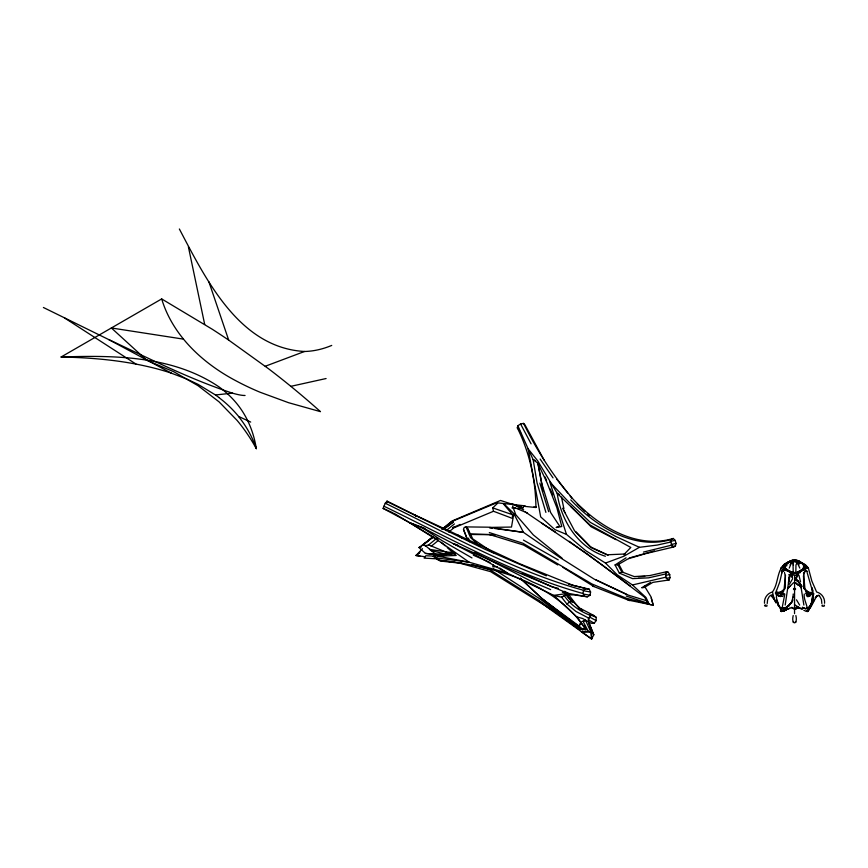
<?xml version="1.0" encoding="UTF-8"?>
<svg xmlns="http://www.w3.org/2000/svg" width="868" height="868" viewBox="0 0 868 868"><rect width="100%" height="100%" fill="white"/><g stroke="black" fill="none" stroke-linecap="round" stroke-linejoin="round"><path stroke-width="1.3" d="M786.885 565.741L784.498 566.294L784.314 567.813L794.6 575.81L794.535 613.633M793.222 572.283L793.07 564.645M793.189 615.553C790.856 625.253 798.202 625.253 795.869 615.553M803.54 576.178L803.725 587.679M784.216 594.428L781.829 594.255L781.471 596.11M588.634 621.358L588.721 618.125L590.674 615.51L593.788 615.477L596.229 617.387L596.142 620.62L594.189 623.235L591.075 623.267L582.699 618.537L576.753 616.877L553.751 595.361L507.498 573.14L479.657 557.299L426.763 529.903L409.642 522.655L383.113 508.409L385.24 503.256L387.171 501.172L414.177 514.659L519.107 563.516L573.357 585.455L589.198 589.166L590.587 592.019L590.077 595.242L587.386 596.815L562.41 592.291M785.312 587.669L785.29 576.048L784.488 572.511M767.214 603.499L767.616 599.538L769.287 596.435M785.507 575.256L784.108 589.057M793.026 597.021L793.222 593.962M764.491 603.26C764.003 598.019 767.388 593.311 772.455 591.965C778.498 583.73 776.654 571.611 783.999 564.601C788.22 561.9 795.186 558.341 798.831 563.82M776.361 590.457L776.524 597.694M813.088 593.875L807.587 596.11L808.911 595.698L808.922 594.927L805.352 590.37L808.097 592.681M512.37 516.84L512.597 514.735L503.104 503.516M433.197 556.345L438.557 560.196C492.742 566.196 553.795 581.462 586.074 629.452L579.238 629.452L540.666 601.6L489.888 569.766L472.018 564.645M813.338 593.647L811.775 601.915L810.191 605.897L812.101 601.85L813.793 593.495M784.813 594.038L782.328 606.895M807.229 608.924C807.294 604.953 803.453 599.039 804.245 594.038M795.576 580.215L795.978 577.426M803.464 576.244L803.974 572.804M584.392 596.359L583.003 593.506L583.513 590.283L586.204 588.71L589.198 589.166M504.319 504.199L513.813 513.563L511.491 527.06L489.563 527.418M808.911 607.839L807.945 609.293L812.47 601.774L813.783 597.423M793.146 596.924L791.388 602.544L786.961 607.318M807.696 595.719L807.598 594.58L805.981 593.918M811.558 601.86L812.958 593.712L811.981 587.647M781.851 572.891L779.789 581.853L776.61 590.414M785.193 605.061L789.359 577.025L788.47 582.374L790.336 575.072M812.535 591.77L812.958 590.088M523.719 506.261L535.936 507.53C535.643 480.134 529.567 452.412 517.306 427.848L517.87 425.721L520.583 423.975L523.556 423.389L524.901 424.745L544.106 460.094M783.077 609.206L783.5 607.578M493.295 565.003L492.774 566.902L497.505 566.565M673.687 546.981L671.854 545.104L670.823 542.033L671.572 539.429L673.264 538.464L675.098 540.341L676.118 543.411L675.38 546.015L673.687 546.981L645.575 553.665L628.638 558.645M789.251 568.095L791.29 563.18L792.658 562.659M783.695 594.819L784.01 593.864M386.434 503.407L387.171 501.172M467.613 540.276L463.501 529.469L464.25 527.364L466.04 526.909L488.337 527.18L523.458 532.355L560.196 557.668L594.385 579.249L626.837 594.591M669.174 579.943L667.481 579.433L665.962 577.133L665.691 573.965L666.494 571.741L668.197 572.24L669.705 574.551L669.977 577.719L669.174 579.943L652.845 582.374L644.284 587.484L641.712 587.755L650.577 582.385M796.281 577.676L797.974 574.79L798.983 575.375L800.535 581.94M791.822 602.652L792.961 599.853M781.58 573.336L782.437 571.285M793.135 622.128L793.58 621.586M796.401 577.741L798.441 574.735L797.182 575.56M816.788 595.947L810.582 607.47M812.101 601.85L810.365 605.766L808.097 608.349M788.621 577.99L789.739 575.495L791.019 574.735L789.294 575.31M581.169 621.586L579.086 626.078L582.992 629.636M804.115 572.804L805.905 570.569L807.121 571.556M806.09 611.365L807.826 611.495L811.732 604.443M814.325 599.81L807.826 611.495L806.719 610.551M792.571 578.837L789.392 584.338M812.47 601.774L810.604 605.571L808.238 608.077L805.406 608.566L802.477 607.405M807.826 611.495L810.365 607.318M792.94 607.904L793.678 608.967M545.245 605.81L591.64 639L590.891 632.034L588.385 631.416L581.473 631.871L591.64 639L593.777 634.833L588.862 622.432M812.828 601.774L810.81 605.636L808.358 608.164L805.439 608.739M802.26 570.005L804.896 567.618L805.178 565.578L798.354 560.641M790.075 564.808L791.084 563.039L792.289 562.746M809.345 608.121L810.354 606.537M783.001 566.815L784.889 564.938L788.22 563.451M581.05 623.083L579.086 626.078L542.847 599.408L520.333 578.283M803.584 569.462L804.82 567.151C802.998 563.289 798.517 560.544 794.361 559.751M806.057 566.587L800.849 570.482M782.133 566.999C785.562 563.278 792.473 559.296 797.323 562.627M804.05 572.479L805.905 570.569M791.247 602.609L786.679 607.34L783.934 608.826L789.218 605.321L791.301 602.761M783.88 610.584L791.985 607.329M803.54 569.061L805.027 566.858C802.781 561.921 795.804 558.015 790.564 560.869M787.808 588.678L790.531 585.466M787.894 588.363L793.591 582.688M806.925 566.815L796.184 572.782L791.735 573.086M783.934 590.739L780.321 594.537L780.158 596.088M420.004 556.073L416.032 555.498L422.499 548.652M783.457 593.018L781.113 593.799L776.589 592.638L780.82 592.247L785.117 588.558M512.521 518.435L493.501 511.263L492.753 507.889L497.603 503.245M796.531 563.137L797.508 562.236L796.694 562.486L798.039 562.931L796.238 562.366M797.649 561.867L795.967 564.97L795.837 572.283M425.168 556.768L416.032 555.498L420.123 551.983M780.43 609.9L781.233 611.495L782.339 610.551M782.079 571.502L783.554 570.374M432.785 537.021L422.347 545.592L432.882 536.684M442.17 529.317L451.555 521.603L496.008 503.071L495.617 502.637L525.14 505.86M425.016 545.896L428.651 544.909L436.897 538.193M446.174 530.641L454.42 523.925M442.105 529.198L452.336 520.876L500.51 500.456L510.677 503.755M431.19 546.265L438.416 540.395M448.734 532.03L453.899 527.842L493.501 511.263M793.58 588.471L793.58 589.567M795.479 589.567L795.479 588.471M822.256 605.029C820.477 606.732 825.945 606.732 824.155 605.029M782.947 595.99L782.339 596.479L776.6 595.014M564.623 591.292L568.095 593.397L553.751 595.361L561.607 597.217L566.902 604.03L571.328 600.84L566.424 594.569M783.62 589.936L780.712 592.204L776.231 592.822M416.032 555.498L419.277 553.046M781.287 594.949L782.328 594.168M812.698 593.43L808.911 595.698M433.262 537.01L423.671 544.182L437.971 556.182L469.197 562.225L507.498 573.14L499.729 568.03M443.917 529.046L453.519 521.874L443.798 529.089M455.309 553.404L439.284 555.01L425.407 553.383L418.973 547.534L433.002 537.108M781.276 571.166L782.404 570.352L783.945 570.938M780.961 608.349L783.706 608.652L789.435 605.604M783.804 564.634C788.014 561.618 794.73 558.037 798.961 562.985M665.691 573.965L648.472 577.86L632.588 578.63L619.351 573.119L615.076 564.96L626.099 557.82M794.6 575.81L798.495 573.737M788.741 561.878L790.65 560.685M615.076 564.96L617.864 564.753L629.853 557.82M171.408 373.153A350.618 296.14 -83.4 0 0 147.679 366.556C119.317 360.003 90.142 357.616 61.085 357.008L161.676 298.928L212.259 329.243A350.618 43.281 41.2 0 1 228.675 340.093L268.494 368.716A135.853 16.774 41.2 0 1 290.823 386.314M803.681 567.52L805.113 566.739M670.823 542.033L657.271 545.071L639.412 547.317L623.886 556.225L605.495 563.072L585.694 550.648L566.446 534.373L554.858 529.599L540.688 516.894L528.145 448.864L517.87 425.721M567.488 593.918L561.607 597.217L565.817 594.797L574.117 594.905L587.386 596.815M588.385 631.416L582.96 621.217L585.119 620.002M787.135 562.583L792.582 560.175M588.254 618.298L590.077 617.311L596.142 620.62M619.351 573.119L622.801 571.762L618.819 564.189M796.086 573.108L797.616 572.327M784.705 610.79L781.233 611.495L786.408 609.922M455.157 526.54L452.727 527.755L460.159 524.446M790.726 562.312L791.8 561.78L792.658 562.431M790.889 562.724L791.866 562.236L792.777 563.299M789.63 608.414L781.233 611.495M801.923 571.101L796.477 573.14M778.249 605.636L780.712 608.164L783.62 608.739L786.582 607.405M765.348 604.844C762.354 606.2 768.592 607.144 766.802 605.029M785.475 566.24L784.238 567.292L784.574 567.997L794.697 574.063M803.182 567.401L804.712 566.923M558.384 526.616L556.117 527.505L561.77 526.507L556.898 507.78L547.068 482.814L537.824 463.143L533.147 459.563L528.145 448.864L537.672 460.81L557.202 493.328L589.969 524.966L630.819 547.469L623.712 554.728L625.068 554.001L607.35 554.771L590.001 546.688L574.562 530.815L562.605 508.214M783.695 610.909L785.247 610.323M808.835 596.403L810.354 595.828M265.25 366.253L304.527 351.486A103.292 77.426 -66.1 0 0 331.728 345.421M805.254 569.05L796.39 572.793L791.692 572.63M797.366 607.665L796.151 608.099L799.471 608.381M786.625 607.567L783.652 608.566L780.82 608.077L778.455 605.571L776.958 601.85M810.365 593.267L811.775 592.855M631.09 557.462L654.515 550.887M786.799 564.884L784.173 566.023L783.88 567.726L790.705 573.032M383.113 508.409L393.063 512.88M791.54 562.497L793.037 562.063M783.62 608.739L786.777 607.86M418.973 547.534L421.392 546.883M769.981 595.665L772.129 595.318M805.103 570.96L806.155 570.677M643.47 552.07L671.854 545.104M605.495 563.072L617.3 574.876L632.457 584.967L665.962 577.133M780.961 592.681L778.694 593.267L776.958 592.67L778.867 593.669L776.198 591.531M798.408 573.13L800.318 572.663M791.442 562.041L794.47 561.639M673.264 538.464C636.005 549.672 598.052 525.78 573.39 499.491C553.491 476.456 536.934 450.709 523.556 423.389M666.494 571.741L649.687 575.592L634.302 576.591L621.716 571.86L617.864 564.753M671.572 539.429C633.922 550.703 595.73 526.333 570.764 499.903M670.27 541.437L675.098 540.341M665.582 572.837L668.197 572.24M671.224 544.507L676.118 543.411M671.702 546.84L675.38 546.015M326.086 378.535L290.834 386.336A109.26 13.487 41.2 0 1 320.466 411.649L288.523 402.687L260.031 392.217A143.448 57.603 14.3 0 1 236.356 381.009C203.069 363.573 172.797 335.797 161.676 298.928M812.101 592.67L808.238 592.247L803.92 588.428M665.767 575.386L669.705 574.551M788.784 574.649L792.365 575.31M437.505 554.685L441.53 555.119L454.062 552.829M666.136 578.381L669.977 577.719M824.567 603.26C825.056 598.019 821.67 593.311 816.604 591.965L811.84 581.039L808.292 567.824L796.292 572.696L790.097 571.904M805.2 570.677L807.435 571.415M441.53 555.119L455.385 553.426M447.823 552.764L453.15 552.146M43.4 307.489L108.782 339.605L171.397 373.186L186.718 379.012L197.969 384.318L215.503 394.973L232.407 393.128A103.292 12.163 27.4 0 0 245.058 395.461M817.417 595.6L819.544 595.6L818.264 595.242M582.96 621.217L585.889 621.011L590.891 632.034L581.473 631.871M798.332 574.941L797.193 575.799L796.401 574.963M810.191 593.669L805.602 593.018M638.262 576.786L644.761 576.439M61.085 357.008C114.717 355.175 173.459 355.696 219.43 387.193A143.437 105.755 -15.8 0 1 237.984 405.096C247.847 417.671 253.857 432.958 256.32 448.68A265.38 212.074 -45.2 0 0 237.051 420.362L219.051 401.841L198.002 385.663L173.915 371.808L146.79 360.285L111.375 327.974L183.43 339.128M437.971 556.182L456.188 555.466L447.215 547.599M807.772 595.329L808.943 595.318M304.527 351.486C239.438 347.753 206.269 280.071 179.361 229M469.458 534.471L489.053 534.666L494.228 535.513M533.787 507.01L536.261 507.042M469.729 533.95L489.498 534.504L494.803 535.415M435.085 556.16L425.797 555.759L424.105 558.113L438.253 558.916M434.749 553.838L446.749 554.413L430.333 550.345M778.694 595.969L781.233 596.142L780.43 596.566L776.86 595.101M447.823 553.014L451.827 553.317M429.519 549.368L453.324 552.927M425.407 553.383L434.814 554.402M461.646 563.354L440.152 561.021L436.843 558.699M511.936 507.878L519.693 508.822M438.557 560.196L450.286 561.683M452.89 562.019L455.494 562.345M459.4 562.844L462.015 563.169M489.585 527.82L492.199 528.167M494.803 528.514L523.458 532.355L513.813 513.563M796.694 562.486L798.451 562.735L797.193 562.464M512.901 507.444L515.549 507.878M586.074 629.452L579.021 628.269L541.74 598.388L520.301 578.262M583.513 590.283C513.726 571.166 450.101 534.623 385.24 503.256M586.204 588.71L568.486 584.121M583.003 593.506C512.988 574.139 449.038 537.607 383.851 506.174M583.763 594.135L590.077 595.242M584.251 590.891L590.587 592.019M628.096 600.081L653.203 605.191L651.011 596.815L644.457 586.106M794.328 560.044L800.611 563.321M794.73 573.357L788.448 570.612M651.325 604.822L626.631 598.302L591.922 583.958L522.851 543.216L489.324 532.583M558.308 588.341L551.874 586.801L522.297 573.39M776.317 594.645L778.487 595.166M807.142 596.587L808.629 596.566M458.521 562.844L490.572 571.632L544.171 605.039L537.802 600.189M232.407 393.128C189.68 379.11 149.437 358.603 108.782 339.605M646.324 600.645L628.367 595.144L595.849 579.824M489.498 534.504L523.588 545.05L557.788 564.949M513.216 504.579L523.371 507.867L511.697 503.581M797.074 607.329L802.227 609.227M796.39 606.558L802.173 608.761M626.24 596.056L648.83 603.618L646.009 597.52L632.457 584.967M810.81 593.039L808.358 592.204L803.866 588.33M492.753 507.889L512.597 514.735M458.011 545.256L453.248 543.618L515.006 571.166L568.095 593.397M432.579 553.936L437.7 558.102L469.197 562.225L440.087 541.806L409.642 522.655L425.005 528.428M791.692 607.665L792.907 608.099L791.703 607.665M778.705 595.828L780.223 596.403M803.811 610.323L805.363 610.909M592.497 586.019L629.625 600.623M780.148 607.839L781.829 608.924M517.795 508.908L527.527 513.096M546.319 575.81L485.103 549.346L386.553 501.357M428.651 544.909L446.673 552.352M590.674 615.51C580.269 611.582 570.547 604.996 564.287 595.687M550.648 589.611L532.572 581.918L474.536 552.384M593.788 615.477L580.681 608.598M588.721 618.125L575.918 611.43L566.902 604.03M776.361 593.43L775.33 592.974L775.97 593.875M473.353 555.205L489.986 562.486M802.379 607.34L805.352 608.652M608.11 555.227L591.596 547.838L575.961 531.867M639.412 547.317L615.813 536.5L590.359 522.384L568.573 501.834L549.856 482.044L566.446 534.373M605.397 556.247C578.164 547.936 560.956 520.485 557.202 493.328L559.513 494.782M218.769 397.468A135.853 114.75 -83.4 0 1 238.624 416.456L250.689 422.065M780.766 567.9L783.381 569.592M784.303 566.804L785.345 567.509M590.131 614.511L596.229 617.387M782.101 569.907L783.598 570.818M535.589 460.799L533.147 459.563L537.042 482.868L545.896 512.402M803.866 563.929L805.309 564.667M615.955 539.657L591.13 526.767L570.667 506.38M516.069 505.881L523.729 509.917M523.426 540.08L558.287 559.903M462.34 537.78L457.794 535.198L461.96 537.965M394.235 513.455L438.112 539.896M471.975 557.929L442.127 540.677L421.533 527.223M801.902 562.572L805.764 565.535M588.211 619.687L594.189 623.235M772.563 596.609L770.751 595.307L774.386 599.604M794.535 604.714L798.929 607.405M562.898 567.368L593.907 586.54M790.26 574.594L791.876 575.603M545.278 605.755L550.822 609.314M554.153 611.463L556.377 612.884M493.642 569.039L540.731 599.452L579.238 629.452L579.021 628.269L586.03 629.897L576.753 616.877M64.829 318.133L136.005 364.083M806.372 595.318L807.587 596.11M541.795 523.198L555.563 532.182M493.382 552.775L472.756 538.898L467.874 528.883L466.04 526.909L470.489 537.509L480.047 546.406M785.627 568.963L784.195 567.65M525.249 511.892L587.603 554.283L630.276 585.911M416.401 516.167L414.177 514.659L416.195 516.21M569.126 541.252L602.978 565.6L644.577 597.162L648.83 603.618M565.849 617.137L572.446 621.824M574.649 623.387L579.043 626.501M215.503 394.973L218.801 397.403M787.157 571.111L783.294 567.78M805.678 565.014L808.292 567.824M541.74 598.388L582.71 629.962M795.479 621.586L795.923 622.128M562.052 558.157L533.256 534.862L515.733 514.615L512.587 506.033M795.468 582.688L798.278 585.097M441.237 542.359L445.23 545.853M784.922 566.858L786.245 569.831M795.533 582.775L798.527 585.466M577.22 504.048L584.804 511.144M587.647 513.813L589.546 515.592M582.558 610.681L568.518 597.314M803.432 565.914L804.603 567.021M790.054 574.258L792.419 577.654M517.306 427.848L518.652 429.204M783.75 569.148L785.193 570.623M803.432 565.394L804.864 567.574M566.305 595.22L572.294 602.468M799.623 583.372L801.728 585.976M556.779 479.212L567.672 492.937M570.178 496.105L571.86 498.21M799.471 585.119L801.511 587.701M799.667 605.126L796.488 599.821M801.826 586.258L797.757 580.508M799.428 585.553L801.403 588.146M568.486 594.461L579.802 609.336M801.739 586.573L797.811 580.887M797.67 563.006L798.961 564.764M801.49 586.822L796.488 578.837M776.524 591.77L777.5 593.115M819.772 596.435L821.443 599.538L821.844 603.499M592.605 633.173L593.777 634.833L588.233 621.238M540.113 459.031L553.024 477.888M797.442 562.996L799.786 568.084M559.969 526.616L550.627 512.521L541.632 483.172L537.845 463.328M778.867 605.897L781.113 609.293M772.27 595.947L776.079 603.021M772.14 594.699L775.949 602.446M531.097 443.841L520.583 423.975M519.205 430.289L521.408 434.608M589.632 627.607L591.433 631.166M791.551 575.668L792.527 577.665M796.097 579.162L797.236 581.571M544.963 476.825L546.58 480.46M463.501 529.469L467.537 539.56M811.45 587.462L807.11 572.457M550.182 488.923L552.645 494.955M777.359 602.468L778.78 605.951M588.439 622.497L590.435 627.51M780.321 608.186L780.115 607.633M563.929 510.167L564.894 512.652M467.874 528.883L468.937 531.737M777.283 601.915L778.694 605.766M778.846 605.549L776.361 597.748M776.317 599.484L777.012 601.47M584.348 625.644L585.629 629.419M208.895 281.807L228.685 340.104M539.863 483.118L548.695 511.697M811.645 587.614L812.784 593.669M468.46 538.182L469.469 541.73M651.25 597.943L653.203 605.191M772.455 591.965L773.996 598.085M803.866 605.061L801.186 588.07M785.084 567.271L785.594 569.43M793.081 563.462L793.482 565.263M561.477 497.169L563.907 508.681M188.389 246.805L204.696 324.426M543.151 490.897L537.91 462.839M647.105 601.242L647.257 602.197M804.951 589.057L803.54 573.01M591.325 629.821L591.64 639M238.548 416.542A109.26 92.279 -83.4 0 1 256.385 448.647M796.119 607.904L795.717 609.358L796.119 607.904M817.884 595.567L816.104 596.848L817.884 595.567"/></g></svg>
